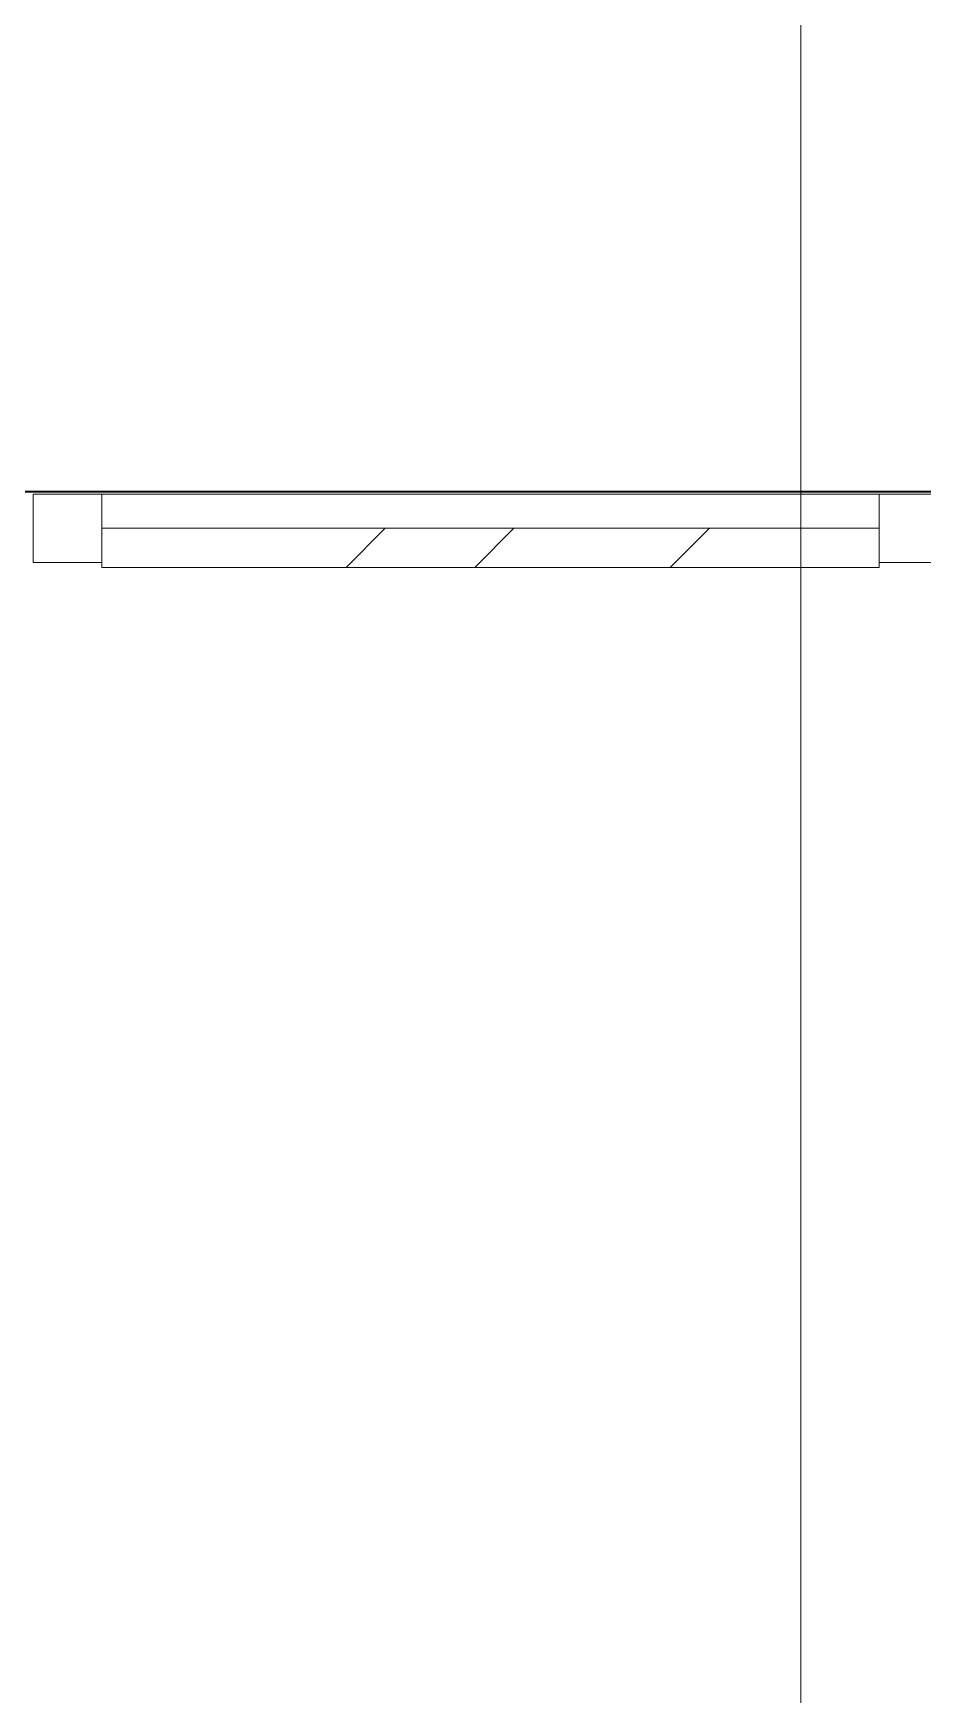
# Model space of a CAD drawing. Header units: millimetres. Extents: x -213547 to 415037, y -3642 to 106956.
# Drawn here: x 59740 to 60649, y 85876 to 87575 of the extents above; entities that cross this region are included whole.
import ezdxf

# ---------------------------------------------------------------- set-up
doc = ezdxf.new("R2010")
doc.units = ezdxf.units.MM
doc.linetypes.add('Осевая', pattern=[6350, 1270, -952.5, 3175, -952.5])
for name, color, linetype, lineweight in [('A-FLOR', 7, 'Continuous', 9), ('A-GLAZ-CURT', 7, 'Continuous', 9), ('A-GLAZ-CURT-1', 7, 'Continuous', 5), ('A-GLAZ-CURT-2', 7, 'Continuous', 20), ('A-GLAZ-CWMG', 7, 'Continuous', 9), ('A-GLAZ-CWMG-1', 7, 'Continuous', 20), ('Оси-2', 7, 'Осевая', 9)]:
    doc.layers.add(name, color=color, linetype=linetype, lineweight=lineweight)
doc.layers.add('A-WALL-FNSH-1', color=9, linetype='Continuous', lineweight=5, true_color=0x808080)

# ---------------------------------------------------------------- blocks, each defined once
blk = doc.blocks.new('Прямоугольный импост - 50 x 70 мм-31700031-Объем проектирования 1 этажа')
at = {"layer": 'A-GLAZ-CWMG-1'}
for p, q in [((-70, 35), (0, 35)), ((-70, -35), (-70, 35)), ((0, 35), (0, -35)), ((0, -35), (-70, -35))]:
    blk.add_line(p, q, dxfattribs=at)
blk = doc.blocks.new('Системная панель - Стекло - 40мм-V269-Объем проектирования 1 этажа')
at = {"layer": 'A-GLAZ-CURT-1'}
h = blk.add_hatch(dxfattribs=at)
h.set_pattern_fill('FP_194', color=256, style=0, pattern_type=2)
h.set_pattern_definition([(45, (-60342.5, -7683), (-565.685, 565.685), [400, -1200]), (45, (-60742.5, -7883), (-565.685, 565.685), [1200, -400]), (45, (-59942.5, -8083), (-565.685, 565.685), [400, -1200])])
h.paths.add_polyline_path([(397.5, -40), (397.5, 0), (-397.5, 0), (-397.5, -40)])
at = {"layer": 'A-GLAZ-CURT-2'}
for p, q in [((397.5, 0), (-397.5, 0)), ((-397.5, 0), (-397.5, -40)), ((397.5, -40), (397.5, 0)), ((-397.5, -40), (397.5, -40))]:
    blk.add_line(p, q, dxfattribs=at)
blk = doc.blocks.new('Прямоугольный импост - 50 x 70 мм-31702100-Объем проектирования 1 этажа')
at = {"layer": 'A-GLAZ-CWMG-1'}
for p, q in [((-35, 35), (35, 35)), ((-35, -35), (-35, 35)), ((35, 35), (35, -35)), ((35, -35), (-35, -35))]:
    blk.add_line(p, q, dxfattribs=at)
blk = doc.blocks.new('Прямоугольный импост - 50 x 70 мм-31720914-Объем проектирования 1 этажа')
at = {"layer": 'A-GLAZ-CWMG'}
blk.add_line((24940, 7918), (24145, 7918), dxfattribs=at)
blk = doc.blocks.new('1floor')
at = {"layer": 'A-FLOR'}
blk.add_line((66770, 7920), (38761, 7920), dxfattribs=at)
at = {"layer": 'A-WALL-FNSH-1'}
blk.add_line((65910, 7921), (38761, 7921), dxfattribs=at)
at = {"layer": 'Оси-2'}
blk.add_line((60460, 3093.7), (60460, 22398.1), dxfattribs=at)
at = {"layer": 'A-GLAZ-CURT'}
blk.add_blockref('Системная панель - Стекло - 40мм-V269-Объем проектирования 1 этажа', (60142.5, 7883), dxfattribs=at)
at = {"layer": 'A-GLAZ-CWMG', "extrusion": (0, 0, -1), "rotation": 180}
for name, p in [('Прямоугольный импост - 50 x 70 мм-31702100-Объем проектирования 1 этажа', (-59710, 7883)), ('Прямоугольный импост - 50 x 70 мм-31700031-Объем проектирования 1 этажа', (-60610, 7883))]:
    blk.add_blockref(name, p, dxfattribs=at)
at = {"layer": 'A-GLAZ-CWMG'}
blk.add_blockref('Прямоугольный импост - 50 x 70 мм-31720914-Объем проектирования 1 этажа', (35600, 0), dxfattribs=at)

msp = doc.modelspace()

# ---------------------------------------------------------------- block references
msp.add_blockref('1floor', (64.7, 79186.1))

doc.saveas('drawing.dxf')
